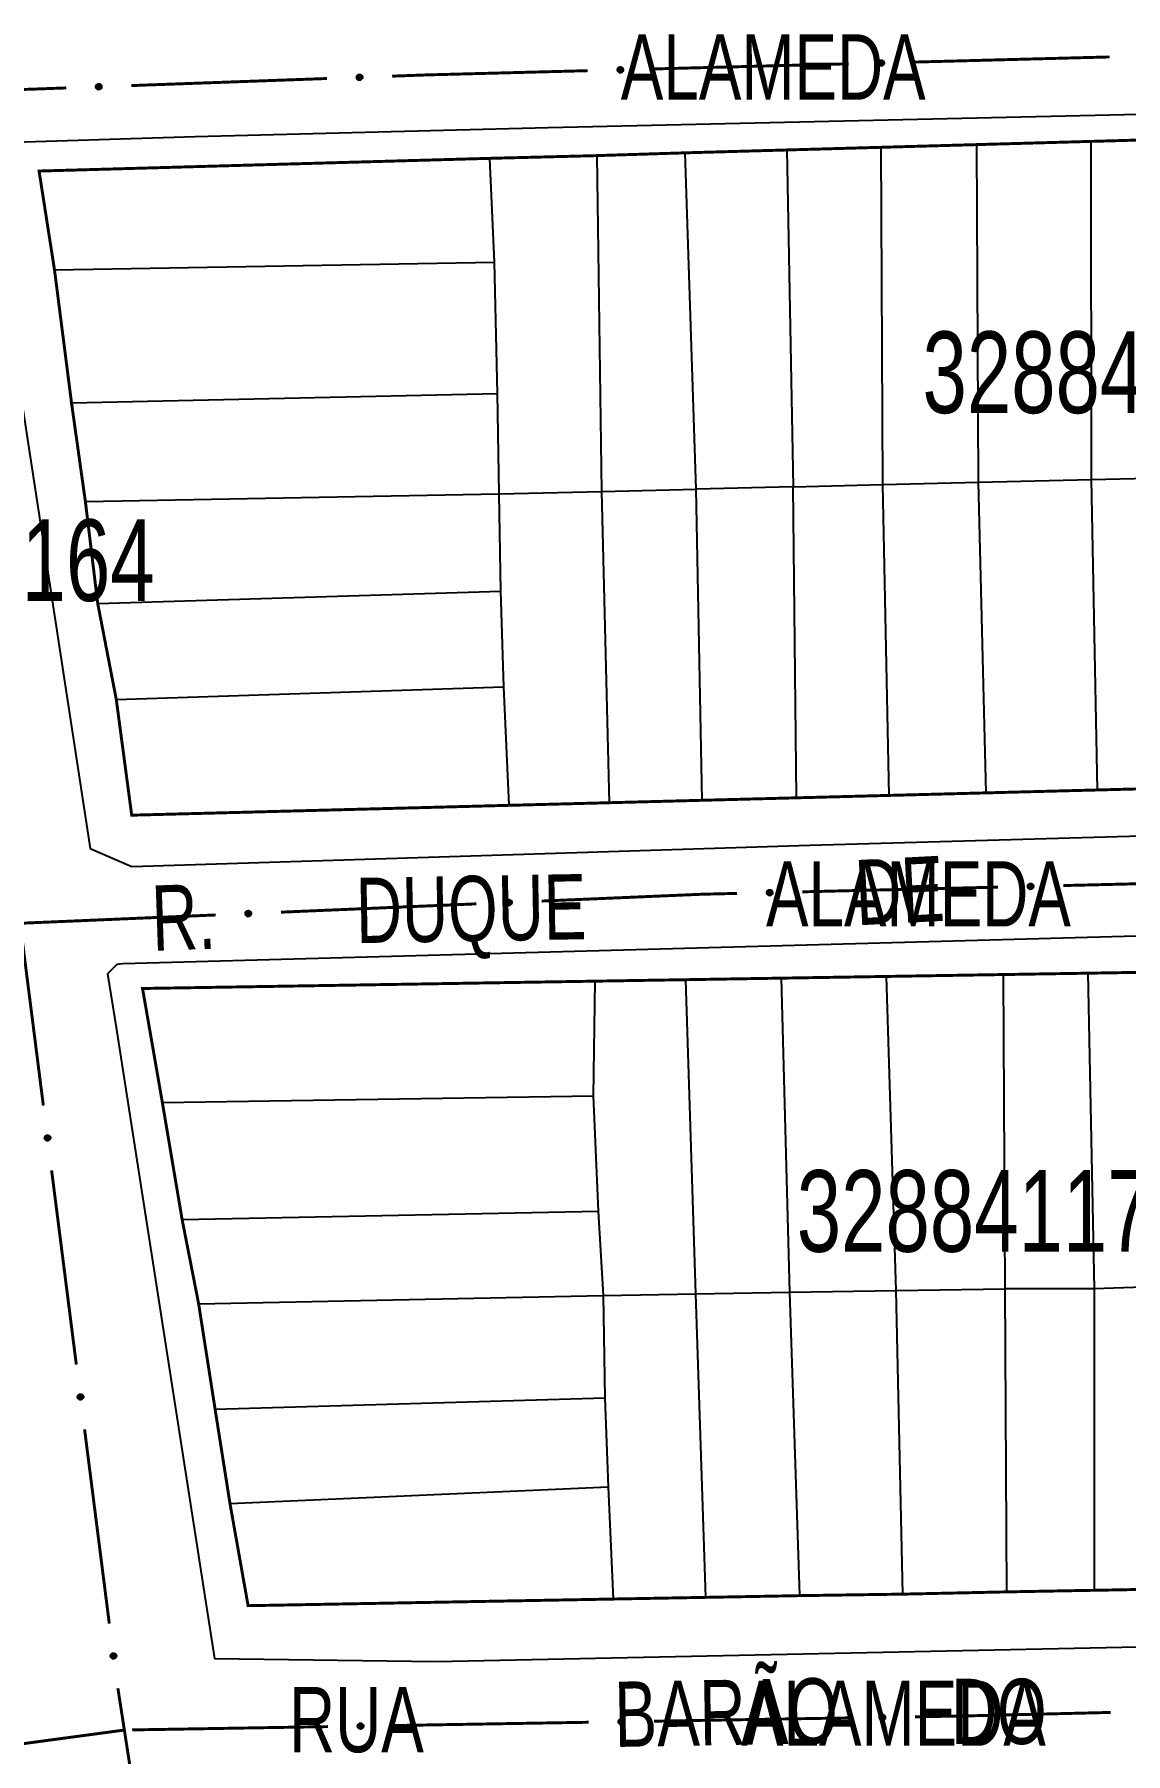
# Model space of a CAD drawing. Extents: x 203604 to 204690, y 4848469 to 4850418.
# Drawn here: x 203861.1 to 203928, y 4849905.2 to 4850010.6 of the extents above; entities that cross this region are included whole.
import ezdxf

# ---------------------------------------------------------------- set-up
doc = ezdxf.new("R2010")
doc.units = 0
doc.header["$LTSCALE"] = 1.5
doc.header["$MEASUREMENT"] = 0
for name, color, linetype in [('CD_MALHA_LOTES', 7, 'CONTINUOUS'), ('CD_TXT_QUADRA', 2, 'CONTINUOUS'), ('RU-QUADRA', 210, 'CONTINUOUS'), ('SV-EIXO-RUA-N-PAV', 6, 'CONTINUOUS'), ('SV-EIXO-RUA-PAV', 20, 'CONTINUOUS'), ('SV-RUA-PAVIM', 7, 'CONTINUOUS'), ('SV-TXT-RUA-PAV', 7, 'CONTINUOUS'), ('SV-TXT-VIA-ATUAL', 250, 'CONTINUOUS')]:
    doc.layers.add(name, color=color, linetype=linetype)
doc.styles.add('ARIAL', font='ARIAL.SHX')

msp = doc.modelspace()

# ---------------------------------------------------------------- linework, layer by layer
at = {"layer": 'CD_MALHA_LOTES', "linetype": 'Continuous', "flags": 128}
for points in [[(203925.876907, 4850004.016538), (203930.750846, 4850004.153883)], [(203889.010963, 4850002.977675), (203895.590645, 4850003.145397)], [(203895.590645, 4850003.145397), (203900.981653, 4850003.315003)], [(203895.870978, 4849982.565886), (203895.590645, 4850003.145397)], [(203900.981653, 4850003.315003), (203907.227114, 4850003.490997)], [(203901.653466, 4849982.705288), (203900.981653, 4850003.315003)], [(203907.227114, 4850003.490997), (203912.996971, 4850003.653588)], [(203907.227114, 4850003.490997), (203907.613767, 4849982.848976)], [(203912.996971, 4850003.653588), (203918.869412, 4850003.81907)], [(203913.103308, 4849982.981316), (203912.996971, 4850003.653588)], [(203918.869412, 4850003.81907), (203925.876907, 4850004.016538)], [(203918.978124, 4849983.122943), (203918.869412, 4850003.81907)], [(203925.889066, 4849983.289549), (203925.876907, 4850004.016538)], [(203889.010963, 4850002.977675), (203861.369996, 4850002.198768)], [(203861.369996, 4850002.198768), (203862.316625, 4849996.14034)], [(203889.29556, 4849996.613655), (203889.010963, 4850002.977675)], [(203862.316625, 4849996.14034), (203889.29556, 4849996.613655)], [(203863.357918, 4849987.999328), (203862.316625, 4849996.14034)], [(203889.484886, 4849988.567306), (203889.29556, 4849996.613655)], [(203863.357918, 4849987.999328), (203889.484886, 4849988.567306)], [(203889.579549, 4849982.414215), (203889.484886, 4849988.567306)], [(203864.209884, 4849981.940901), (203863.357918, 4849987.999328)], [(203913.103308, 4849982.981316), (203918.978124, 4849983.122943)], [(203918.978124, 4849983.122943), (203925.889066, 4849983.289549)], [(203919.447066, 4849964.092086), (203918.978124, 4849983.122943)], [(203925.889066, 4849983.289549), (203931.139807, 4849983.416132)], [(203926.268033, 4849964.270139), (203925.889066, 4849983.289549)], [(203864.209884, 4849981.940901), (203889.579549, 4849982.414215)], [(203889.579549, 4849982.414215), (203895.870978, 4849982.565886)], [(203889.674212, 4849976.450451), (203889.579549, 4849982.414215)], [(203895.870978, 4849982.565886), (203901.653466, 4849982.705288)], [(203896.355161, 4849963.489304), (203895.870978, 4849982.565886)], [(203907.613767, 4849982.848976), (203901.653466, 4849982.705288)], [(203902.036008, 4849963.637594), (203901.653466, 4849982.705288)], [(203907.613767, 4849982.848976), (203913.103308, 4849982.981316)], [(203907.808985, 4849963.78829), (203907.613767, 4849982.848976)], [(203913.487362, 4849963.936516), (203913.103308, 4849982.981316)], [(203864.967187, 4849975.693147), (203864.209884, 4849981.940901)], [(203864.967187, 4849975.693147), (203889.674212, 4849976.450451)], [(203866.103142, 4849969.824046), (203864.967187, 4849975.693147)], [(203889.863538, 4849970.581349), (203889.674212, 4849976.450451)], [(203866.103142, 4849969.824046), (203889.863538, 4849970.581349)], [(203890.201322, 4849963.328666), (203889.863538, 4849970.581349)], [(203867.049772, 4849962.724326), (203866.103142, 4849969.824046)], [(203926.268033, 4849964.270139), (203919.447066, 4849964.092086)], [(203931.338929, 4849964.402507), (203926.268033, 4849964.270139)], [(203890.201322, 4849963.328666), (203867.049772, 4849962.724326)], [(203896.355161, 4849963.489304), (203890.201322, 4849963.328666)], [(203902.036008, 4849963.637594), (203896.355161, 4849963.489304)], [(203907.808985, 4849963.78829), (203902.036008, 4849963.637594)], [(203913.487362, 4849963.936516), (203907.808985, 4849963.78829)], [(203919.447066, 4849964.092086), (203913.487362, 4849963.936516)], [(203895.469072, 4849952.553326), (203867.713764, 4849952.104302)], [(203895.373568, 4849945.530674), (203895.469072, 4849952.553326)], [(203901.034825, 4849952.643369), (203895.469072, 4849952.553326)], [(203906.900624, 4849952.738265), (203901.034825, 4849952.643369)], [(203901.643797, 4849933.394745), (203901.034825, 4849952.643369)], [(203913.324144, 4849952.842185), (203906.900624, 4849952.738265)], [(203907.405132, 4849933.48576), (203906.900624, 4849952.738265)], [(203920.505961, 4849952.958372), (203913.324144, 4849952.842185)], [(203913.928049, 4849933.595466), (203913.324144, 4849952.842185)], [(203920.505961, 4849952.958372), (203925.664017, 4849953.041819)], [(203920.604323, 4849933.707751), (203920.505961, 4849952.958372)], [(203931.226498, 4849953.131808), (203925.664017, 4849953.041819)], [(203925.664017, 4849953.041819), (203926.067354, 4849933.698144)], [(203867.713764, 4849952.104302), (203868.927357, 4849945.126143)], [(203868.927357, 4849945.126143), (203895.373568, 4849945.530674)], [(203895.676966, 4849938.451382), (203895.373568, 4849945.530674)], [(203868.927357, 4849945.126143), (203870.14095, 4849937.945719)], [(203870.14095, 4849937.945719), (203895.676966, 4849938.451382)], [(203870.14095, 4849937.945719), (203871.152277, 4849932.787949)], [(203895.980364, 4849933.293613), (203895.676966, 4849938.451382)], [(203907.405132, 4849933.48576), (203913.928049, 4849933.595466)], [(203913.928049, 4849933.595466), (203920.604323, 4849933.707751)], [(203914.335956, 4849914.988587), (203913.928049, 4849933.595466)], [(203920.710327, 4849915.12655), (203920.604323, 4849933.707751)], [(203926.067354, 4849933.698144), (203920.604323, 4849933.707751)], [(203931.528672, 4849933.891482), (203926.067354, 4849933.698144)], [(203926.067354, 4849933.698144), (203926.06859, 4849915.223973)], [(203871.152277, 4849932.787949), (203895.980364, 4849933.293613)], [(203871.152277, 4849932.787949), (203872.163604, 4849926.315454)], [(203895.980364, 4849933.293613), (203901.643797, 4849933.394745)], [(203896.081497, 4849927.023383), (203895.980364, 4849933.293613)], [(203901.643797, 4849933.394745), (203907.405132, 4849933.48576)], [(203902.254187, 4849914.790984), (203901.643797, 4849933.394745)], [(203908.018686, 4849914.895793), (203907.405132, 4849933.48576)], [(203872.163604, 4849926.315454), (203896.081497, 4849927.023383)], [(203872.163604, 4849926.315454), (203873.073799, 4849920.550888)], [(203896.283762, 4849921.562215), (203896.081497, 4849927.023383)], [(203873.073799, 4849920.550888), (203896.283762, 4849921.562215)], [(203896.588949, 4849914.68798), (203896.283762, 4849921.562215)], [(203873.073799, 4849920.550888), (203874.186259, 4849914.280658)], [(203874.186259, 4849914.280658), (203896.588949, 4849914.68798)], [(203896.588949, 4849914.68798), (203902.254187, 4849914.790984)], [(203902.254187, 4849914.790984), (203908.018686, 4849914.895793)], [(203908.018686, 4849914.895793), (203914.335956, 4849914.988587)], [(203914.335956, 4849914.988587), (203920.710327, 4849915.12655)], [(203920.710327, 4849915.12655), (203926.06859, 4849915.223973)], [(203926.06859, 4849915.223973), (203931.834928, 4849915.328816)]]:
    msp.add_lwpolyline(points, dxfattribs=at)
at = {"layer": 'RU-QUADRA', "linetype": 'Continuous', "const_width": 0.18, "flags": 128}
for points in [[(203930.750846, 4850004.153883), (203925.876907, 4850004.016538), (203918.869412, 4850003.81907), (203912.996971, 4850003.653588), (203907.227114, 4850003.490997), (203900.981653, 4850003.315003), (203895.590645, 4850003.145397), (203889.010963, 4850002.977675), (203861.369996, 4850002.198768), (203862.316625, 4849996.14034), (203863.357918, 4849987.999328), (203864.209884, 4849981.940901), (203864.967187, 4849975.693147), (203866.103142, 4849969.824046), (203867.049772, 4849962.724326), (203890.201322, 4849963.328666), (203896.355161, 4849963.489304), (203902.036008, 4849963.637594), (203907.808985, 4849963.78829), (203913.487362, 4849963.936516), (203919.447066, 4849964.092086), (203926.268033, 4849964.270139), (203931.338929, 4849964.402507)], [(203931.226498, 4849953.131808), (203925.664017, 4849953.041819), (203920.505961, 4849952.958372), (203913.324144, 4849952.842185), (203906.900624, 4849952.738265), (203901.034825, 4849952.643369), (203895.469072, 4849952.553326), (203867.713764, 4849952.104302), (203868.927357, 4849945.126143), (203870.14095, 4849937.945719), (203871.152277, 4849932.787949), (203872.163604, 4849926.315454), (203873.073799, 4849920.550888), (203874.186259, 4849914.280658), (203896.588949, 4849914.68798), (203902.254187, 4849914.790984), (203908.018686, 4849914.895793), (203914.335956, 4849914.988587), (203920.710327, 4849915.12655), (203926.06859, 4849915.223973), (203931.834928, 4849915.328816)]]:
    msp.add_lwpolyline(points, dxfattribs=at)
at = {"layer": 'SV-EIXO-RUA-N-PAV', "const_width": 0.18}
msp.add_lwpolyline([(203866.6, 4849906.66), (203857.680641, 4849905.457905)], dxfattribs=at)
at = {"layer": 'SV-EIXO-RUA-PAV', "const_width": 0.18}
for points in [[(203885.12, 4850008.09), (203895.014392, 4850008.350135)], [(203899.01301, 4850008.455263), (203911.008865, 4850008.770649)], [(203915.007483, 4850008.875777), (203927.003338, 4850009.191162)], [(203851.04, 4850006.86), (203863.032192, 4850007.292818)], [(203867.029589, 4850007.43709), (203879.021781, 4850007.869908)], [(203883.019179, 4850008.014181), (203885.017877, 4850008.086317)], [(203885.017877, 4850008.086317), (203885.12, 4850008.09)], [(203892.181039, 4849957.461122), (203901.172894, 4849957.843938)], [(203901.172894, 4849957.843938), (203902.02, 4849957.88)], [(203902.02, 4849957.88), (203904.171506, 4849957.9317)], [(203908.170351, 4849958.027791), (203920.166888, 4849958.316064)], [(203924.165734, 4849958.412155), (203936.162271, 4849958.700428)], [(203876.19552, 4849956.780561), (203888.184659, 4849957.290982)], [(203860.21, 4849956.1), (203872.19914, 4849956.610421)], [(203860.21, 4849956.1), (203861.63287, 4849944.927929)], [(203862.138226, 4849940.95998), (203863.654294, 4849929.056135)], [(203864.15965, 4849925.088186), (203865.675718, 4849913.184341)], [(203866.202712, 4849909.219449), (203866.509486, 4849907.243117)], [(203866.509486, 4849907.243117), (203866.6, 4849906.66)], [(203895.074289, 4849907.136786), (203883.075971, 4849906.935879)], [(203911.072047, 4849907.404664), (203899.073729, 4849907.203756)], [(203917.96, 4849907.52), (203915.071486, 4849907.471633)], [(203918.071049, 4849907.522665), (203917.96, 4849907.52)], [(203927.068451, 4849907.738888), (203918.071049, 4849907.522665)], [(203866.6, 4849906.66), (203868.031617, 4849897.35964)], [(203879.076532, 4849906.868909), (203867.078214, 4849906.668002)]]:
    msp.add_lwpolyline(points, dxfattribs=at)
at = {"layer": 'SV-EIXO-RUA-PAV'}
for points in [[(203896.867177, 4850008.508966), (203896.900333, 4850008.544919), (203896.936182, 4850008.56904), (203896.971872, 4850008.580552), (203897.006062, 4850008.582501), (203897.041266, 4850008.580556), (203897.076325, 4850008.570764), (203897.11283, 4850008.551276), (203897.14913, 4850008.518269), (203897.171425, 4850008.479922), (203897.184584, 4850008.445536), (203897.188669, 4850008.410001), (203897.186206, 4850008.375834), (203897.174831, 4850008.339753), (203897.154721, 4850008.302952), (203897.120647, 4850008.267254), (203897.08534, 4850008.243848), (203897.050527, 4850008.233619), (203897.014777, 4850008.229738), (203896.978861, 4850008.232155), (203896.944501, 4850008.241966), (203896.907484, 4850008.26228), (203896.872696, 4850008.296377), (203896.848949, 4850008.331325), (203896.838235, 4850008.365986), (203896.835206, 4850008.401268), (203896.836728, 4850008.4366), (203896.845104, 4850008.472253), (203896.867177, 4850008.508966)], [(203912.86165, 4850008.929479), (203912.894807, 4850008.965433), (203912.930655, 4850008.989553), (203912.966345, 4850009.001065), (203913.000535, 4850009.003015), (203913.035739, 4850009.001069), (203913.070798, 4850008.991277), (203913.107303, 4850008.97179), (203913.143603, 4850008.938782), (203913.165898, 4850008.900435), (203913.179057, 4850008.866049), (203913.183142, 4850008.830514), (203913.180679, 4850008.796348), (203913.169304, 4850008.760266), (203913.149194, 4850008.723465), (203913.11512, 4850008.687767), (203913.079813, 4850008.664361), (203913.045, 4850008.654133), (203913.00925, 4850008.650252), (203912.973334, 4850008.652669), (203912.938974, 4850008.662479), (203912.901957, 4850008.682793), (203912.867169, 4850008.716891), (203912.843423, 4850008.751839), (203912.832708, 4850008.786499), (203912.82968, 4850008.821782), (203912.831201, 4850008.857114), (203912.839577, 4850008.892766), (203912.86165, 4850008.929479)], [(203864.883333, 4850007.469781), (203864.916136, 4850007.506057), (203864.951747, 4850007.530528), (203864.987322, 4850007.542389), (203865.021492, 4850007.544673), (203865.056713, 4850007.543072), (203865.091866, 4850007.533624), (203865.12856, 4850007.514495), (203865.165181, 4850007.481844), (203865.187851, 4850007.443717), (203865.201346, 4850007.409462), (203865.205779, 4850007.373968), (203865.203651, 4850007.339779), (203865.192629, 4850007.303588), (203865.17288, 4850007.266592), (203865.139158, 4850007.230562), (203865.104082, 4850007.206812), (203865.06937, 4850007.196243), (203865.03366, 4850007.192012), (203864.997722, 4850007.194077), (203864.963268, 4850007.203551), (203864.926054, 4850007.223501), (203864.890934, 4850007.257257), (203864.866846, 4850007.29197), (203864.855792, 4850007.326524), (203864.852419, 4850007.361775), (203864.853595, 4850007.397121), (203864.861621, 4850007.432854), (203864.883333, 4850007.469781)], [(203880.872923, 4850008.046871), (203880.905725, 4850008.083148), (203880.941336, 4850008.107618), (203880.976911, 4850008.119479), (203881.011081, 4850008.121763), (203881.046302, 4850008.120162), (203881.081456, 4850008.110714), (203881.118149, 4850008.091585), (203881.154771, 4850008.058935), (203881.177441, 4850008.020807), (203881.190935, 4850007.986552), (203881.195368, 4850007.951059), (203881.19324, 4850007.91687), (203881.182218, 4850007.880679), (203881.16247, 4850007.843682), (203881.128747, 4850007.807652), (203881.093671, 4850007.783902), (203881.05896, 4850007.773333), (203881.023249, 4850007.769102), (203880.987311, 4850007.771167), (203880.952857, 4850007.780641), (203880.915643, 4850007.800592), (203880.880523, 4850007.834347), (203880.856435, 4850007.869061), (203880.845382, 4850007.903614), (203880.842008, 4850007.938866), (203880.843184, 4850007.974211), (203880.85121, 4850008.009944), (203880.872923, 4850008.046871)], [(203906.024645, 4849958.086343), (203906.057883, 4849958.122221), (203906.093785, 4849958.146261), (203906.129501, 4849958.157692), (203906.163696, 4849958.159564), (203906.198895, 4849958.157539), (203906.233932, 4849958.147668), (203906.270393, 4849958.128098), (203906.306618, 4849958.095009), (203906.328827, 4849958.056611), (203906.341907, 4849958.022196), (203906.345913, 4849957.986652), (203906.343372, 4849957.952491), (203906.331915, 4849957.916435), (203906.311722, 4849957.879679), (203906.277568, 4849957.844059), (203906.242208, 4849957.820732), (203906.207372, 4849957.810583), (203906.171613, 4849957.806783), (203906.135703, 4849957.809281), (203906.101365, 4849957.819169), (203906.064395, 4849957.839566), (203906.029684, 4849957.873742), (203906.006016, 4849957.908744), (203905.99538, 4849957.943428), (203905.992431, 4849957.978718), (203905.994033, 4849958.014046), (203906.002489, 4849958.04968), (203906.024645, 4849958.086343)], [(203922.020028, 4849958.470707), (203922.053265, 4849958.506585), (203922.089168, 4849958.530625), (203922.124884, 4849958.542056), (203922.159079, 4849958.543928), (203922.194277, 4849958.541903), (203922.229315, 4849958.532032), (203922.265775, 4849958.512462), (203922.302001, 4849958.479373), (203922.32421, 4849958.440975), (203922.33729, 4849958.40656), (203922.341295, 4849958.371016), (203922.338755, 4849958.336855), (203922.327298, 4849958.300799), (203922.307105, 4849958.264043), (203922.272951, 4849958.228423), (203922.237591, 4849958.205096), (203922.202755, 4849958.194947), (203922.166996, 4849958.191147), (203922.131085, 4849958.193645), (203922.096748, 4849958.203533), (203922.059777, 4849958.22393), (203922.025066, 4849958.258106), (203922.001399, 4849958.293108), (203921.990762, 4849958.327792), (203921.987814, 4849958.363082), (203921.989415, 4849958.39841), (203921.997872, 4849958.434044), (203922.020028, 4849958.470707)], [(203874.049097, 4849956.79936), (203874.081664, 4849956.835849), (203874.117116, 4849956.860549), (203874.152614, 4849956.87264), (203874.186768, 4849956.875145), (203874.221998, 4849956.873772), (203874.257212, 4849956.864552), (203874.294029, 4849956.845661), (203874.330861, 4849956.813248), (203874.353777, 4849956.775268), (203874.367493, 4849956.741101), (203874.372156, 4849956.705637), (203874.370249, 4849956.671435), (203874.359461, 4849956.635173), (203874.339953, 4849956.59805), (203874.306464, 4849956.561803), (203874.271543, 4849956.537826), (203874.2369, 4849956.527032), (203874.201218, 4849956.52257), (203874.165267, 4849956.524403), (203874.130753, 4849956.533653), (203874.093411, 4849956.553363), (203874.058072, 4849956.58689), (203874.033761, 4849956.621447), (203874.022484, 4849956.655929), (203874.018882, 4849956.691157), (203874.019829, 4849956.72651), (203874.027624, 4849956.762294), (203874.049097, 4849956.79936)], [(203890.034616, 4849957.479922), (203890.067184, 4849957.51641), (203890.102635, 4849957.54111), (203890.138133, 4849957.553201), (203890.172288, 4849957.555706), (203890.207518, 4849957.554333), (203890.242732, 4849957.545113), (203890.279549, 4849957.526222), (203890.316381, 4849957.493809), (203890.339297, 4849957.455829), (203890.353013, 4849957.421662), (203890.357675, 4849957.386198), (203890.355768, 4849957.351996), (203890.344981, 4849957.315734), (203890.325472, 4849957.278611), (203890.291984, 4849957.242364), (203890.257062, 4849957.218387), (203890.22242, 4849957.207593), (203890.186737, 4849957.203132), (203890.150787, 4849957.204964), (203890.116272, 4849957.214214), (203890.07893, 4849957.233924), (203890.043592, 4849957.267451), (203890.01928, 4849957.302008), (203890.008003, 4849957.33649), (203890.004402, 4849957.371719), (203890.005349, 4849957.407071), (203890.013144, 4849957.442855), (203890.034616, 4849957.479922)], [(203861.976594, 4849943.100391), (203862.015689, 4849943.071005), (203862.043281, 4849943.037754), (203862.058312, 4849943.003398), (203862.063679, 4849942.969575), (203862.065271, 4849942.934354), (203862.059042, 4849942.89849), (203862.043312, 4849942.860216), (203862.014109, 4849942.82079), (203861.978189, 4849942.794764), (203861.945295, 4849942.778225), (203861.910348, 4849942.770599), (203861.876107, 4849942.769625), (203861.839067, 4849942.777327), (203861.800436, 4849942.793648), (203861.761503, 4849942.823972), (203861.734676, 4849942.856755), (203861.72101, 4849942.890368), (203861.713565, 4849942.925549), (203861.71237, 4849942.961527), (203861.718688, 4849942.996697), (203861.73519, 4849943.035563), (203861.765629, 4849943.073593), (203861.798021, 4849943.100723), (203861.831433, 4849943.114858), (203861.866234, 4849943.121407), (203861.901541, 4849943.123434), (203861.937853, 4849943.118673), (203861.976594, 4849943.100391)], [(203863.998018, 4849927.228597), (203864.037113, 4849927.199211), (203864.064705, 4849927.16596), (203864.079736, 4849927.131604), (203864.085103, 4849927.097781), (203864.086695, 4849927.06256), (203864.080466, 4849927.026696), (203864.064736, 4849926.988422), (203864.035533, 4849926.948996), (203863.999613, 4849926.92297), (203863.966719, 4849926.906431), (203863.931772, 4849926.898805), (203863.897531, 4849926.897831), (203863.860491, 4849926.905533), (203863.82186, 4849926.921854), (203863.782927, 4849926.952178), (203863.7561, 4849926.984961), (203863.742434, 4849927.018574), (203863.734989, 4849927.053755), (203863.733794, 4849927.089733), (203863.740112, 4849927.124903), (203863.756614, 4849927.163769), (203863.787053, 4849927.201799), (203863.819445, 4849927.228929), (203863.852857, 4849927.243064), (203863.887658, 4849927.249613), (203863.922965, 4849927.25164), (203863.959277, 4849927.246879), (203863.998018, 4849927.228597)], [(203866.019442, 4849911.356803), (203866.058537, 4849911.327417), (203866.086129, 4849911.294166), (203866.10116, 4849911.25981), (203866.106526, 4849911.225987), (203866.108119, 4849911.190766), (203866.10189, 4849911.154902), (203866.08616, 4849911.116628), (203866.056957, 4849911.077202), (203866.021037, 4849911.051176), (203865.988143, 4849911.034637), (203865.953196, 4849911.027011), (203865.918955, 4849911.026037), (203865.881915, 4849911.033739), (203865.843284, 4849911.05006), (203865.804351, 4849911.080384), (203865.777524, 4849911.113167), (203865.763858, 4849911.14678), (203865.756413, 4849911.181961), (203865.755218, 4849911.217939), (203865.761536, 4849911.253109), (203865.778038, 4849911.291975), (203865.808477, 4849911.330005), (203865.840869, 4849911.357135), (203865.874281, 4849911.37127), (203865.909082, 4849911.377819), (203865.944389, 4849911.379846), (203865.980701, 4849911.375085), (203866.019442, 4849911.356803)], [(203897.219512, 4849907.062612), (203897.186014, 4849907.026976), (203897.149937, 4849907.003198), (203897.114139, 4849906.992027), (203897.079932, 4849906.990405), (203897.044749, 4849906.992686), (203897.009784, 4849907.002812), (203896.973467, 4849907.022647), (203896.937484, 4849907.055999), (203896.915555, 4849907.094557), (203896.902725, 4849907.129067), (203896.898979, 4849907.164639), (203896.901768, 4849907.198781), (203896.913487, 4849907.234752), (203896.933947, 4849907.27136), (203896.96836, 4849907.306731), (203897.003889, 4849907.329799), (203897.038798, 4849907.339695), (203897.074584, 4849907.343234), (203897.110475, 4849907.340475), (203897.14474, 4849907.330337), (203897.181561, 4849907.309671), (203897.216022, 4849907.275243), (203897.239434, 4849907.24007), (203897.249817, 4849907.205309), (203897.252509, 4849907.169999), (203897.25065, 4849907.134683), (203897.241934, 4849907.099112), (203897.219512, 4849907.062612)], [(203913.21727, 4849907.330489), (203913.183772, 4849907.294853), (203913.147695, 4849907.271075), (203913.111897, 4849907.259905), (203913.077689, 4849907.258282), (203913.042506, 4849907.260563), (203913.007542, 4849907.270689), (203912.971224, 4849907.290524), (203912.935241, 4849907.323876), (203912.913312, 4849907.362434), (203912.900483, 4849907.396944), (203912.896737, 4849907.432516), (203912.899525, 4849907.466658), (203912.911245, 4849907.502629), (203912.931705, 4849907.539237), (203912.966117, 4849907.574608), (203913.001646, 4849907.597676), (203913.036555, 4849907.607572), (203913.072341, 4849907.611112), (203913.108232, 4849907.608352), (203913.142497, 4849907.598214), (203913.179318, 4849907.577548), (203913.213779, 4849907.54312), (203913.237191, 4849907.507947), (203913.247575, 4849907.473186), (203913.250266, 4849907.437876), (203913.248407, 4849907.40256), (203913.239692, 4849907.366989), (203913.21727, 4849907.330489)], [(203881.221755, 4849906.794734), (203881.188257, 4849906.759099), (203881.15218, 4849906.735321), (203881.116382, 4849906.72415), (203881.082174, 4849906.722527), (203881.046991, 4849906.724809), (203881.012027, 4849906.734935), (203880.97571, 4849906.754769), (203880.939726, 4849906.788122), (203880.917797, 4849906.82668), (203880.904968, 4849906.86119), (203880.901222, 4849906.896762), (203880.904011, 4849906.930904), (203880.91573, 4849906.966875), (203880.93619, 4849907.003483), (203880.970603, 4849907.038854), (203881.006131, 4849907.061922), (203881.041041, 4849907.071818), (203881.076826, 4849907.075357), (203881.112718, 4849907.072598), (203881.146982, 4849907.06246), (203881.183803, 4849907.041794), (203881.218264, 4849907.007366), (203881.241677, 4849906.972193), (203881.25206, 4849906.937432), (203881.254752, 4849906.902122), (203881.252893, 4849906.866806), (203881.244177, 4849906.831235), (203881.221755, 4849906.794734)]]:
    msp.add_lwpolyline(points, close=True, dxfattribs=at)
for points in [[(203896.835206, 4850008.401268), (203897.184584, 4850008.445536)], [(203896.836728, 4850008.4366), (203897.171425, 4850008.479922)], [(203896.838235, 4850008.365986), (203897.188669, 4850008.410001)], [(203896.839329, 4850008.383264), (203897.184937, 4850008.42511)], [(203896.839725, 4850008.420129), (203897.172985, 4850008.464381)], [(203896.845104, 4850008.472253), (203897.14913, 4850008.518269)], [(203896.845648, 4850008.45441), (203897.155684, 4850008.499416)], [(203896.847082, 4850008.347978), (203897.184434, 4850008.392337)], [(203896.848949, 4850008.331325), (203897.186206, 4850008.375834)], [(203896.857028, 4850008.488834), (203897.127506, 4850008.5328)], [(203896.863019, 4850008.312907), (203897.175818, 4850008.356621)], [(203896.867177, 4850008.508966), (203897.11283, 4850008.551276)], [(203896.886033, 4850008.527816), (203897.087196, 4850008.560405)], [(203896.900333, 4850008.544919), (203897.076325, 4850008.570764)], [(203896.92071, 4850008.558758), (203897.049972, 4850008.574441)], [(203896.936182, 4850008.56904), (203897.041266, 4850008.580556)], [(203912.82968, 4850008.821782), (203913.179057, 4850008.866049)], [(203912.831201, 4850008.857114), (203913.165898, 4850008.900435)], [(203912.832708, 4850008.786499), (203913.183142, 4850008.830514)], [(203912.833802, 4850008.803777), (203913.17941, 4850008.845623)], [(203912.834198, 4850008.840642), (203913.167458, 4850008.884894)], [(203912.839577, 4850008.892766), (203913.143603, 4850008.938782)], [(203912.840121, 4850008.874923), (203913.150157, 4850008.919929)], [(203912.841555, 4850008.768491), (203913.178907, 4850008.81285)], [(203912.843423, 4850008.751839), (203913.180679, 4850008.796348)], [(203912.851501, 4850008.909347), (203913.121979, 4850008.953313)], [(203912.857492, 4850008.73342), (203913.170291, 4850008.777134)], [(203912.86165, 4850008.929479), (203913.107303, 4850008.97179)], [(203912.867169, 4850008.716891), (203913.169304, 4850008.760266)], [(203912.880506, 4850008.948329), (203913.081669, 4850008.980918)], [(203912.888362, 4850008.701472), (203913.156219, 4850008.741274)], [(203912.894807, 4850008.965433), (203913.070798, 4850008.991277)], [(203912.901957, 4850008.682793), (203913.149194, 4850008.723465)], [(203912.915183, 4850008.979271), (203913.044445, 4850008.994954)], [(203912.925908, 4850008.675159), (203913.124414, 4850008.704948)], [(203912.930655, 4850008.989553), (203913.035739, 4850009.001069)], [(203912.938974, 4850008.662479), (203913.11512, 4850008.687767)], [(203912.960476, 4850008.658323), (203913.091066, 4850008.675406)], [(203912.973334, 4850008.652669), (203913.079813, 4850008.664361)], [(203864.852419, 4850007.361775), (203865.201346, 4850007.409462)], [(203864.853595, 4850007.397121), (203865.187851, 4850007.443717)], [(203864.855792, 4850007.326524), (203865.205779, 4850007.373968)], [(203864.856717, 4850007.343812), (203865.201899, 4850007.38904)], [(203864.856752, 4850007.38068), (203865.189563, 4850007.428192)], [(203864.861621, 4850007.432854), (203865.165181, 4850007.481844)], [(203864.86234, 4850007.415016), (203865.17192, 4850007.463056)], [(203864.864815, 4850007.308604), (203865.201717, 4850007.356264)], [(203864.866846, 4850007.29197), (203865.203651, 4850007.339779)], [(203864.873382, 4850007.44955), (203865.143417, 4850007.496162)], [(203864.881095, 4850007.273691), (203865.193451, 4850007.320465)], [(203864.883333, 4850007.469781), (203865.12856, 4850007.514495)], [(203864.890934, 4850007.257257), (203865.192629, 4850007.303588)], [(203864.902004, 4850007.488815), (203865.102838, 4850007.523371)], [(203864.916136, 4850007.506057), (203865.091866, 4850007.533624)], [(203864.936376, 4850007.520094), (203865.065478, 4850007.537043)], [(203864.951747, 4850007.530528), (203865.056713, 4850007.543072)], [(203880.842008, 4850007.938866), (203881.190935, 4850007.986552)], [(203880.843184, 4850007.974211), (203881.177441, 4850008.020807)], [(203880.845382, 4850007.903614), (203881.195368, 4850007.951059)], [(203880.846307, 4850007.920903), (203881.191489, 4850007.966131)], [(203880.846341, 4850007.95777), (203881.179152, 4850008.005282)], [(203880.85121, 4850008.009944), (203881.154771, 4850008.058935)], [(203880.851929, 4850007.992107), (203881.161509, 4850008.040146)], [(203880.854404, 4850007.885694), (203881.191306, 4850007.933354)], [(203880.856435, 4850007.869061), (203881.19324, 4850007.91687)], [(203880.862971, 4850008.026641), (203881.133006, 4850008.073253)], [(203880.870684, 4850007.850781), (203881.18304, 4850007.897555)], [(203880.872923, 4850008.046871), (203881.118149, 4850008.091585)], [(203880.880523, 4850007.834347), (203881.182218, 4850007.880679)], [(203880.891593, 4850008.065905), (203881.092427, 4850008.100462)], [(203880.901865, 4850007.819137), (203881.16932, 4850007.861559)], [(203880.905725, 4850008.083148), (203881.081456, 4850008.110714)], [(203880.915643, 4850007.800592), (203881.16247, 4850007.843682)], [(203880.925965, 4850008.097185), (203881.055068, 4850008.114133)], [(203880.939668, 4850007.793193), (203881.137872, 4850007.824924)], [(203880.941336, 4850008.107618), (203881.046302, 4850008.120162)], [(203880.952857, 4850007.780641), (203881.128747, 4850007.807652)], [(203880.974398, 4850007.776696), (203881.104815, 4850007.795057)], [(203880.987311, 4850007.771167), (203881.093671, 4850007.783902)], [(203896.872696, 4850008.296377), (203897.174831, 4850008.339753)], [(203896.893888, 4850008.280959), (203897.161746, 4850008.320761)], [(203896.907484, 4850008.26228), (203897.154721, 4850008.302952)], [(203896.931435, 4850008.254646), (203897.129941, 4850008.284435)], [(203896.944501, 4850008.241966), (203897.120647, 4850008.267254)], [(203896.966003, 4850008.23781), (203897.096593, 4850008.254893)], [(203896.978861, 4850008.232155), (203897.08534, 4850008.243848)], [(203864.912276, 4850007.242046), (203865.179731, 4850007.284469)], [(203864.926054, 4850007.223501), (203865.17288, 4850007.266592)], [(203864.950078, 4850007.216102), (203865.148283, 4850007.247833)], [(203864.963268, 4850007.203551), (203865.139158, 4850007.230562)], [(203864.984809, 4850007.199605), (203865.115226, 4850007.217967)], [(203864.997722, 4850007.194077), (203865.104082, 4850007.206812)], [(203905.992431, 4849957.978718), (203906.341907, 4849958.022196)], [(203905.994033, 4849958.014046), (203906.328827, 4849958.056611)], [(203905.99538, 4849957.943428), (203906.345913, 4849957.986652)], [(203905.996513, 4849957.960704), (203906.342215, 4849958.001769)], [(203905.996992, 4849957.997568), (203906.330351, 4849958.041067)], [(203906.002489, 4849958.04968), (203906.306618, 4849958.095009)], [(203906.002993, 4849958.031835), (203906.313129, 4849958.076141)], [(203906.004186, 4849957.925401), (203906.341637, 4849957.968997)], [(203906.006016, 4849957.908744), (203906.343372, 4849957.952491)], [(203906.014451, 4849958.066234), (203906.285027, 4849958.109588)], [(203906.020044, 4849957.890294), (203906.332941, 4849957.9333)], [(203906.024645, 4849958.086343), (203906.270393, 4849958.128098)], [(203906.029684, 4849957.873742), (203906.331915, 4849957.916435)], [(203906.043544, 4849958.10515), (203906.244779, 4849958.137284)], [(203906.050841, 4849957.858276), (203906.318788, 4849957.897473)], [(203906.057883, 4849958.122221), (203906.233932, 4849958.147668)], [(203906.064395, 4849957.839566), (203906.311722, 4849957.879679)], [(203906.07829, 4849958.136014), (203906.207587, 4849958.151405)], [(203906.088328, 4849957.831878), (203906.286901, 4849957.861219)], [(203906.093785, 4849958.146261), (203906.198895, 4849958.157539)], [(203906.101365, 4849957.819169), (203906.277568, 4849957.844059)], [(203906.122857, 4849957.814964), (203906.253486, 4849957.831752)], [(203906.135703, 4849957.809281), (203906.242208, 4849957.820732)], [(203921.987814, 4849958.363082), (203922.33729, 4849958.40656)], [(203921.989415, 4849958.39841), (203922.32421, 4849958.440975)], [(203921.990762, 4849958.327792), (203922.341295, 4849958.371016)], [(203921.991896, 4849958.345068), (203922.337597, 4849958.386133)], [(203921.992375, 4849958.381932), (203922.325734, 4849958.425431)], [(203921.997872, 4849958.434044), (203922.302001, 4849958.479373)], [(203921.998376, 4849958.416199), (203922.308512, 4849958.460505)], [(203921.999568, 4849958.309765), (203922.33702, 4849958.353361)], [(203922.001399, 4849958.293108), (203922.338755, 4849958.336855)], [(203922.009833, 4849958.450598), (203922.28041, 4849958.493952)], [(203922.015426, 4849958.274658), (203922.328323, 4849958.317665)], [(203922.020028, 4849958.470707), (203922.265775, 4849958.512462)], [(203922.025066, 4849958.258106), (203922.327298, 4849958.300799)], [(203922.038926, 4849958.489514), (203922.240162, 4849958.521648)], [(203922.046224, 4849958.24264), (203922.31417, 4849958.281837)], [(203922.053265, 4849958.506585), (203922.229315, 4849958.532032)], [(203922.059777, 4849958.22393), (203922.307105, 4849958.264043)], [(203922.073673, 4849958.520378), (203922.20297, 4849958.535769)], [(203922.083711, 4849958.216242), (203922.282283, 4849958.245583)], [(203922.089168, 4849958.530625), (203922.194277, 4849958.541903)], [(203922.096748, 4849958.203533), (203922.272951, 4849958.228423)], [(203922.11824, 4849958.199328), (203922.248869, 4849958.216116)], [(203922.131085, 4849958.193645), (203922.237591, 4849958.205096)], [(203874.018882, 4849956.691157), (203874.367493, 4849956.741101)], [(203874.019829, 4849956.72651), (203874.353777, 4849956.775268)], [(203874.023093, 4849956.710089), (203874.355589, 4849956.759754)], [(203874.027624, 4849956.762294), (203874.330861, 4849956.813248)], [(203874.028458, 4849956.744462), (203874.337721, 4849956.794503)], [(203874.039277, 4849956.779066), (203874.309004, 4849956.827425)], [(203874.049097, 4849956.79936), (203874.294029, 4849956.845661)], [(203874.067644, 4849956.818515), (203874.26825, 4849956.854371)], [(203874.081664, 4849956.835849), (203874.257212, 4849956.864552)], [(203874.101813, 4849956.850016), (203874.230803, 4849956.8678)], [(203874.117116, 4849956.860549), (203874.221998, 4849956.873772)], [(203890.004402, 4849957.371719), (203890.353013, 4849957.421662)], [(203890.005349, 4849957.407071), (203890.339297, 4849957.455829)], [(203890.008003, 4849957.33649), (203890.357675, 4849957.386198)], [(203890.008613, 4849957.39065), (203890.341109, 4849957.440316)], [(203890.008816, 4849957.353784), (203890.353698, 4849957.401245)], [(203890.013144, 4849957.442855), (203890.316381, 4849957.493809)], [(203890.013978, 4849957.425023), (203890.32324, 4849957.475065)], [(203890.017142, 4849957.318628), (203890.353728, 4849957.368468)], [(203890.01928, 4849957.302008), (203890.355768, 4849957.351996)], [(203890.024797, 4849957.459627), (203890.294524, 4849957.507986)], [(203890.033647, 4849957.283821), (203890.345694, 4849957.332616)], [(203890.034616, 4849957.479922), (203890.279549, 4849957.526222)], [(203890.043592, 4849957.267451), (203890.344981, 4849957.315734)], [(203890.053164, 4849957.499076), (203890.253769, 4849957.534932)], [(203890.065032, 4849957.252379), (203890.332207, 4849957.296532)], [(203890.067184, 4849957.51641), (203890.242732, 4849957.545113)], [(203890.07893, 4849957.233924), (203890.325472, 4849957.278611)], [(203890.087332, 4849957.530578), (203890.216322, 4849957.548361)], [(203890.102635, 4849957.54111), (203890.207518, 4849957.554333)], [(203890.103002, 4849957.226681), (203890.300997, 4849957.259694)], [(203890.116272, 4849957.214214), (203890.291984, 4849957.242364)], [(203890.137839, 4849957.210409), (203890.268134, 4849957.229614)], [(203890.150787, 4849957.204964), (203890.257062, 4849957.218387)], [(203874.022484, 4849956.655929), (203874.372156, 4849956.705637)], [(203874.023297, 4849956.673222), (203874.368179, 4849956.720683)], [(203874.031622, 4849956.638067), (203874.368208, 4849956.687906)], [(203874.033761, 4849956.621447), (203874.370249, 4849956.671435)], [(203874.048127, 4849956.60326), (203874.360174, 4849956.652055)], [(203874.058072, 4849956.58689), (203874.359461, 4849956.635173)], [(203874.079513, 4849956.571818), (203874.346687, 4849956.615971)], [(203874.093411, 4849956.553363), (203874.339953, 4849956.59805)], [(203874.117482, 4849956.546119), (203874.315478, 4849956.579132)], [(203874.130753, 4849956.533653), (203874.306464, 4849956.561803)], [(203874.152319, 4849956.529848), (203874.282614, 4849956.549052)], [(203874.165267, 4849956.524403), (203874.271543, 4849956.537826)], [(203861.73519, 4849943.035563), (203861.800436, 4849942.793648)], [(203861.752412, 4849943.050962), (203861.818859, 4849942.788443)], [(203861.765629, 4849943.073593), (203861.839067, 4849942.777327)], [(203861.781105, 4849943.084879), (203861.855949, 4849942.778036)], [(203861.798021, 4849943.100723), (203861.876107, 4849942.769625)], [(203861.814402, 4849943.10425), (203861.892349, 4849942.773043)], [(203861.831433, 4849943.114858), (203861.910348, 4849942.770599)], [(203861.848734, 4849943.115501), (203861.925007, 4849942.775826)], [(203861.866234, 4849943.121407), (203861.945295, 4849942.778225)], [(203861.885453, 4849943.118802), (203861.962882, 4849942.791655)], [(203861.901541, 4849943.123434), (203861.978189, 4849942.794764)], [(203861.920155, 4849943.116343), (203861.996007, 4849942.81238)], [(203861.937853, 4849943.118673), (203862.014109, 4849942.82079)], [(203861.955546, 4849943.108471), (203862.026399, 4849942.843761)], [(203861.976594, 4849943.100391), (203862.043312, 4849942.860216)], [(203861.997239, 4849943.083519), (203862.049825, 4849942.886636)], [(203862.015689, 4849943.071005), (203862.059042, 4849942.89849)], [(203862.0315, 4849943.052118), (203862.06006, 4849942.925079)], [(203862.043281, 4849943.037754), (203862.065271, 4849942.934354)], [(203861.71237, 4849942.961527), (203861.734676, 4849942.856755)], [(203861.716708, 4849942.974887), (203861.746793, 4849942.846666)], [(203861.718688, 4849942.996697), (203861.761503, 4849942.823972)], [(203861.729995, 4849943.010968), (203861.779528, 4849942.816447)], [(203863.819445, 4849927.228929), (203863.897531, 4849926.897831)], [(203863.835826, 4849927.232456), (203863.913773, 4849926.901249)], [(203863.852857, 4849927.243064), (203863.931772, 4849926.898805)], [(203863.870158, 4849927.243707), (203863.946431, 4849926.904032)], [(203863.887658, 4849927.249613), (203863.966719, 4849926.906431)], [(203863.906877, 4849927.247008), (203863.984306, 4849926.919861)], [(203863.922965, 4849927.25164), (203863.999613, 4849926.92297)], [(203863.941579, 4849927.244549), (203864.017431, 4849926.940586)], [(203863.959277, 4849927.246879), (203864.035533, 4849926.948996)], [(203863.97697, 4849927.236677), (203864.047823, 4849926.971967)], [(203863.998018, 4849927.228597), (203864.064736, 4849926.988422)], [(203863.733794, 4849927.089733), (203863.7561, 4849926.984961)], [(203863.738132, 4849927.103093), (203863.768217, 4849926.974872)], [(203863.740112, 4849927.124903), (203863.782927, 4849926.952178)], [(203863.751419, 4849927.139174), (203863.800952, 4849926.944653)], [(203863.756614, 4849927.163769), (203863.82186, 4849926.921854)], [(203863.773836, 4849927.179168), (203863.840283, 4849926.916649)], [(203863.787053, 4849927.201799), (203863.860491, 4849926.905533)], [(203863.802529, 4849927.213085), (203863.877373, 4849926.906242)], [(203864.018663, 4849927.211725), (203864.071249, 4849927.014842)], [(203864.037113, 4849927.199211), (203864.080466, 4849927.026696)], [(203864.052924, 4849927.180324), (203864.081484, 4849927.053285)], [(203864.064705, 4849927.16596), (203864.086695, 4849927.06256)], [(203865.755218, 4849911.217939), (203865.777524, 4849911.113167)], [(203865.759556, 4849911.231299), (203865.789641, 4849911.103078)], [(203865.761536, 4849911.253109), (203865.804351, 4849911.080384)], [(203865.772843, 4849911.26738), (203865.822376, 4849911.072859)], [(203865.778038, 4849911.291975), (203865.843284, 4849911.05006)], [(203865.79526, 4849911.307374), (203865.861707, 4849911.044855)], [(203865.808477, 4849911.330005), (203865.881915, 4849911.033739)], [(203865.823953, 4849911.341291), (203865.898797, 4849911.034448)], [(203865.840869, 4849911.357135), (203865.918955, 4849911.026037)], [(203865.85725, 4849911.360662), (203865.935197, 4849911.029455)], [(203865.874281, 4849911.37127), (203865.953196, 4849911.027011)], [(203865.891582, 4849911.371913), (203865.967855, 4849911.032238)], [(203865.909082, 4849911.377819), (203865.988143, 4849911.034637)], [(203865.928301, 4849911.375214), (203866.00573, 4849911.048067)], [(203865.944389, 4849911.379846), (203866.021037, 4849911.051176)], [(203865.963003, 4849911.372755), (203866.038855, 4849911.068792)], [(203865.980701, 4849911.375085), (203866.056957, 4849911.077202)], [(203865.998394, 4849911.364883), (203866.069247, 4849911.100173)], [(203866.019442, 4849911.356803), (203866.08616, 4849911.116628)], [(203866.040087, 4849911.339931), (203866.092673, 4849911.143048)], [(203866.058537, 4849911.327417), (203866.10189, 4849911.154902)], [(203866.074348, 4849911.30853), (203866.102908, 4849911.181491)], [(203866.086129, 4849911.294166), (203866.108119, 4849911.190766)], [(203897.239434, 4849907.24007), (203896.901768, 4849907.198781)], [(203897.241143, 4849907.2234), (203896.903383, 4849907.182262)], [(203897.225541, 4849907.258622), (203896.912339, 4849907.217895)], [(203897.216022, 4849907.275243), (203896.913487, 4849907.234752)], [(203897.194978, 4849907.290863), (203896.926753, 4849907.253619)], [(203897.181561, 4849907.309671), (203896.933947, 4849907.27136)], [(203897.157684, 4849907.317533), (203896.958903, 4849907.289639)], [(203897.14474, 4849907.330337), (203896.96836, 4849907.306731)], [(203897.123279, 4849907.334698), (203896.992531, 4849907.318861)], [(203897.110475, 4849907.340475), (203897.003889, 4849907.329799)], [(203913.247575, 4849907.473186), (203912.896737, 4849907.432516)], [(203913.237191, 4849907.507947), (203912.899525, 4849907.466658)], [(203913.246316, 4849907.455919), (203912.900324, 4849907.417372)], [(203913.250266, 4849907.437876), (203912.900483, 4849907.396944)], [(203913.2389, 4849907.491277), (203912.90114, 4849907.450139)], [(203913.223299, 4849907.526499), (203912.910096, 4849907.485772)], [(203913.213779, 4849907.54312), (203912.911245, 4849907.502629)], [(203913.245568, 4849907.419059), (203912.911901, 4849907.37799)], [(203913.248407, 4849907.40256), (203912.913312, 4849907.362434)], [(203913.192735, 4849907.55874), (203912.92451, 4849907.521496)], [(203913.239318, 4849907.384837), (203912.928867, 4849907.342791)], [(203913.179318, 4849907.577548), (203912.931705, 4849907.539237)], [(203913.239692, 4849907.366989), (203912.935241, 4849907.323876)], [(203913.155441, 4849907.58541), (203912.95666, 4849907.557517)], [(203913.22761, 4849907.350523), (203912.956725, 4849907.30914)], [(203913.142497, 4849907.598214), (203912.966117, 4849907.574608)], [(203913.21727, 4849907.330489), (203912.971224, 4849907.290524)], [(203913.121036, 4849907.602575), (203912.990289, 4849907.586739)], [(203913.198234, 4849907.311819), (203912.99677, 4849907.281151)], [(203913.108232, 4849907.608352), (203913.001646, 4849907.597676)], [(203913.183772, 4849907.294853), (203913.007542, 4849907.270689)], [(203913.163264, 4849907.28121), (203913.033859, 4849907.26676)], [(203913.147695, 4849907.271075), (203913.042506, 4849907.260563)], [(203881.25206, 4849906.937432), (203880.901222, 4849906.896762)], [(203881.241677, 4849906.972193), (203880.904011, 4849906.930904)], [(203881.250801, 4849906.920165), (203880.904809, 4849906.881618)], [(203881.254752, 4849906.902122), (203880.904968, 4849906.86119)], [(203881.243385, 4849906.955523), (203880.905625, 4849906.914385)], [(203881.227784, 4849906.990745), (203880.914582, 4849906.950018)], [(203881.218264, 4849907.007366), (203880.91573, 4849906.966875)], [(203881.250054, 4849906.883305), (203880.916386, 4849906.842235)], [(203881.252893, 4849906.866806), (203880.917797, 4849906.82668)], [(203881.19722, 4849907.022986), (203880.928995, 4849906.985741)], [(203881.243803, 4849906.849083), (203880.933352, 4849906.807037)], [(203881.183803, 4849907.041794), (203880.93619, 4849907.003483)], [(203881.244177, 4849906.831235), (203880.939726, 4849906.788122)], [(203881.159926, 4849907.049656), (203880.961145, 4849907.021762)], [(203881.232095, 4849906.814769), (203880.96121, 4849906.773386)], [(203881.146982, 4849907.06246), (203880.970603, 4849907.038854)], [(203881.221755, 4849906.794734), (203880.97571, 4849906.754769)], [(203881.125521, 4849907.066821), (203880.994774, 4849907.050984)], [(203881.20272, 4849906.776065), (203881.001255, 4849906.745397)], [(203881.112718, 4849907.072598), (203881.006131, 4849907.061922)], [(203881.188257, 4849906.759099), (203881.012027, 4849906.734935)], [(203881.16775, 4849906.745456), (203881.038344, 4849906.731006)], [(203881.15218, 4849906.735321), (203881.046991, 4849906.724809)], [(203897.249817, 4849907.205309), (203896.898979, 4849907.164639)], [(203897.248558, 4849907.188042), (203896.902567, 4849907.149495)], [(203897.252509, 4849907.169999), (203896.902725, 4849907.129067)], [(203897.247811, 4849907.151182), (203896.914144, 4849907.110112)], [(203897.25065, 4849907.134683), (203896.915555, 4849907.094557)], [(203897.24156, 4849907.11696), (203896.93111, 4849907.074914)], [(203897.241934, 4849907.099112), (203896.937484, 4849907.055999)], [(203897.229853, 4849907.082646), (203896.958968, 4849907.041263)], [(203897.219512, 4849907.062612), (203896.973467, 4849907.022647)], [(203897.200477, 4849907.043942), (203896.999013, 4849907.013274)], [(203897.186014, 4849907.026976), (203897.009784, 4849907.002812)], [(203897.165507, 4849907.013333), (203897.036101, 4849906.998883)], [(203897.149937, 4849907.003198), (203897.044749, 4849906.992686)]]:
    msp.add_lwpolyline(points, dxfattribs=at)
at = {"layer": 'SV-RUA-PAVIM', "linetype": 'Continuous'}
for points in [[(203864.51, 4849960.68, 5.42), (203867.06, 4849959.58, 5.42), (203908.62, 4849960.89, 6.73), (203957.25, 4849962.25, 7.57), (203992.27, 4849963.47, 7.99), (203993.64, 4849964.39, 8.01), (203994.12, 4849966.14, 8.04), (203992.98, 4850003.37, 8.44), (203990.5, 4850006.48, 8.71), (203988.5, 4850006.85, 8.71), (203966.54, 4850006.48, 8.4), (203943.99, 4850006.03, 8.4), (203932.45, 4850005.75, 8.4), (203892.58, 4850004.84, 8.4), (203870.94, 4850004.29, 6.05), (203857.87, 4850003.89, 6.05)], [(203866.09, 4849949.71, 5.32), (203872.13, 4849911.04, 4.21), (203885.71, 4849910.85, 4.97), (203969.81, 4849912.62, 5.9), (203971.29, 4849913.79, 6.04), (203971.86, 4849916.17, 6.36), (203971.87, 4849916.19, 6.36), (203970.08, 4849953.4, 7.39), (203969.12, 4849955.65, 7.39), (203966.84, 4849956.36, 7.39), (203866.5, 4849953.61, 5.43), (203866.13, 4849953.57, 5.43), (203865.57, 4849953.01, 5.43)]]:
    msp.add_polyline3d(points, close=True, dxfattribs=at)

# ---------------------------------------------------------------- texts
at = {"layer": 'CD_TXT_QUADRA', "style": 'ARIAL', "width": 0.7}
for s, p in [('328841175', (203915.538412, 4849987.366954)), ('328841164', (203843.985913, 4849975.851157)), ('328841174', (203907.828924, 4849935.970369))]:
    msp.add_text(s, height=5, dxfattribs=at).set_placement(p)
at = {"layer": 'SV-TXT-RUA-PAV', "style": 'ARIAL', "width": 0.7}
for s, rotation, p in [('DE', 3, (203911.52, 4849955.97)), ('DUQUE', 1, (203880.83, 4849954.88)), ('R.', 2, (203868.34, 4849954.41)), ('BARÃO', 1, (203896.68, 4849905.62))]:
    msp.add_text(s, height=4, rotation=rotation, dxfattribs=at).set_placement(p)
for s, p in [('DO', (203917.28, 4849905.8)), ('RUA', (203876.7, 4849905.3))]:
    msp.add_text(s, height=4, dxfattribs=at).set_placement(p)
at = {"layer": 'SV-TXT-VIA-ATUAL', "style": 'ARIAL', "width": 0.7}
for p in [(203897.035979, 4850006.574039), (203905.941575, 4849955.90427), (203904.406127, 4849905.695135)]:
    msp.add_text('ALAMEDA', height=4, dxfattribs=at).set_placement(p)

doc.saveas('drawing.dxf')
